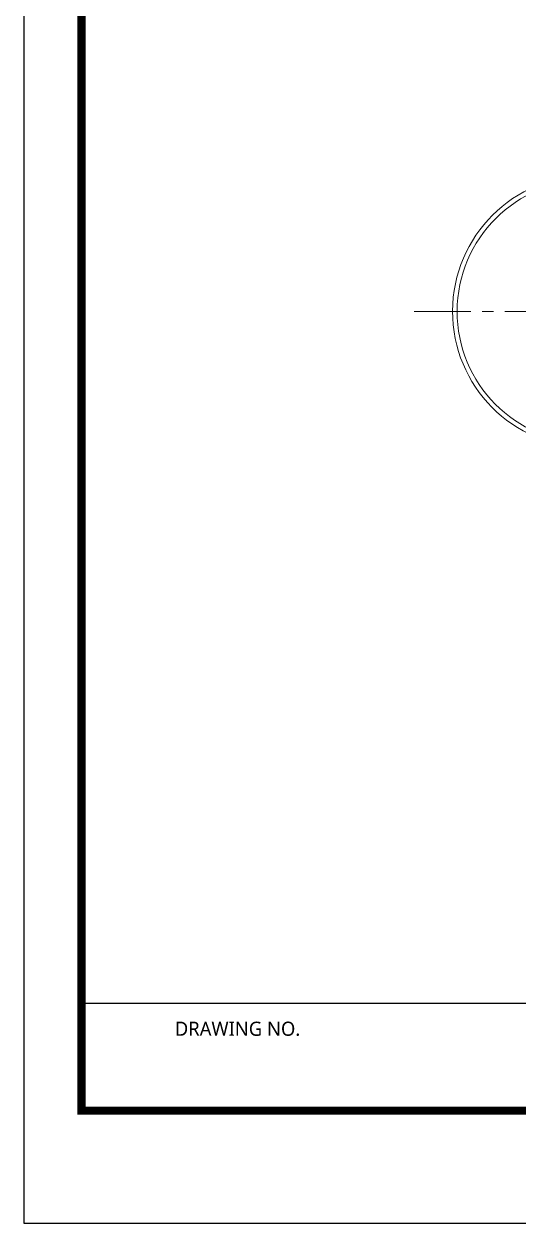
# Model space of a CAD drawing. Extents: x 4138 to 4928, y 0 to 579.
# Drawn here: x 4137.8 to 4246.8, y 0 to 264.5 of the extents above; entities that cross this region are included whole.
import ezdxf

# ---------------------------------------------------------------- set-up
doc = ezdxf.new("R2010")
doc.units = 0
doc.header["$LTSCALE"] = 10
doc.header["$MEASUREMENT"] = 0
doc.linetypes.add('CENTER', pattern=[2, 1.25, -0.25, 0.25, -0.25])
doc.layers.get('0').update_dxf_attribs({"linetype": 'CONTINUOUS'})
doc.layers.add('1', color=7, linetype='CONTINUOUS')
doc.layers.add('BODY', color=7, linetype='CONTINUOUS')
doc.styles.add('Daelim Dimension', font='NanumGothic.ttf')

msp = doc.modelspace()

# ---------------------------------------------------------------- linework, layer by layer
at = {"color": 5}
msp.add_line((4150.5, 48.49), (4786.51, 48.49), dxfattribs=at)
at = {"ltscale": 0.5}
msp.add_lwpolyline([(4137.8, 0), (4927.68, 0), (4927.68, 578.76), (4137.8, 578.76)], close=True, dxfattribs=at)
at = {"color": 5, "linetype": 'ByBlock', "lineweight": 200, "const_width": 1.82}
msp.add_lwpolyline([(4150.5, 24.78), (4914.9, 24.78), (4914.9, 565.32), (4150.5, 565.32)], close=True, dxfattribs=at)
at = {"layer": '1', "color": 7, "linetype": 'Continuous', "lineweight": 18}
msp.add_arc((4262.38, 201.04), 30, 90, 269.645, dxfattribs=at)
at = {"layer": '1', "color": 7, "linetype": 'Continuous', "lineweight": 13}
msp.add_arc((4262.38, 201.04), 29, 90, 269.645, dxfattribs=at)
at = {"layer": 'BODY', "color": 1, "linetype": 'CENTER', "lineweight": 5}
msp.add_line((4223.94, 201.04), (4301.19, 201.04), dxfattribs=at)

# ---------------------------------------------------------------- texts
at = {"color": 5, "ltscale": 40, "style": 'Daelim Dimension'}
msp.add_text('DRAWING NO.', height=3.1171, dxfattribs=at).set_placement((4171.09, 41.29))

doc.saveas('drawing.dxf')
